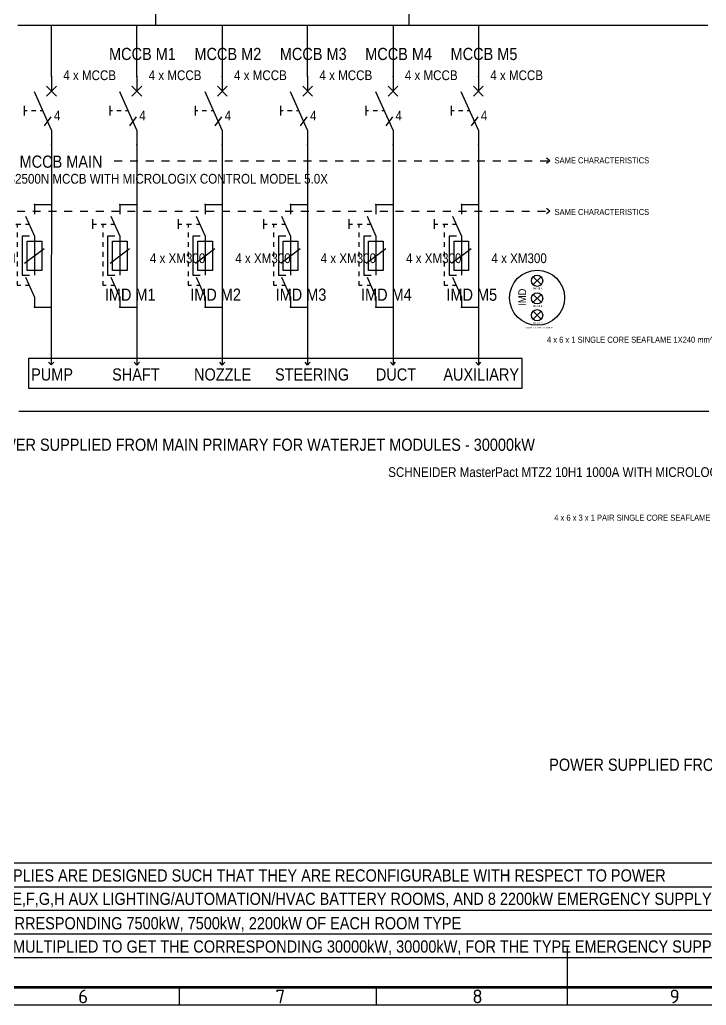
# Paper-space layout 'Layout1' of a CAD drawing. Header units: millimetres. Extents: x 340 to 1181, y -1 to 593.
# Drawn here: x 621.9 to 796, y 5.3 to 255.1 of the extents above; entities that cross this region are included whole.
import ezdxf
from ezdxf.enums import TextEntityAlignment as Align

# ---------------------------------------------------------------- set-up
doc = ezdxf.new("R2010")
doc.units = ezdxf.units.MM
doc.linetypes.add('DASHED', pattern=[4, 2, -2])
doc.layers.add('00_Paper_Layout_ Text', color=7, linetype='Continuous')
doc.layers.add('SLEHTI1', color=7, linetype='Continuous')
doc.layers.add('00_Paper_Layout_Thick', color=7, linetype='Continuous', lineweight=70)
doc.layers.add('00_Paper_Layout_Thin', color=7, linetype='Continuous', lineweight=25)
doc.styles.add('ELECTRICAL_GENERAL', font='arial.ttf', dxfattribs={"width": 0.85})
doc.styles.add('ELECTRICAL_ID', font='arial.ttf', dxfattribs={"width": 0.85})
doc.styles.add('S000 H00', font='isocpeur.ttf')

# ---------------------------------------------------------------- blocks, each defined once
blk = doc.blocks.new('C-Job Border A1 LANDSCAPE')
at = {"layer": '00_Paper_Layout_Thick'}
blk.add_line((830.25, 10.82), (21, 10.82), dxfattribs=at)
at = {"layer": '00_Paper_Layout_Thin'}
for p, q in [((421, 6.32), (421, 21)), ((322.5, 10.82), (322.5, 6.32)), ((372.5, 10.82), (372.5, 6.32)), ((834.75, 6.32), (16.5, 6.32))]:
    blk.add_line(p, q, dxfattribs=at)
at = {"layer": '00_Paper_Layout_ Text', "style": 'S000 H00'}
for s, p in [('6', (298.18, 8.57)), ('7', (348.18, 8.57)), ('8', (398.18, 8.57)), ('9', (448.18, 8.57))]:
    blk.add_text(s, height=3.5, dxfattribs=at).set_placement(p, align=Align.MIDDLE_CENTER)
blk = doc.blocks.new('IECSLD_0402')
at = {"color": 0, "linetype": 'Continuous', "lineweight": -3}
for p, q in [((0, 0), (0, -3)), ((0, -11), (-3.5, -3.12)), ((-5.5, -8), (-5.5, -6)), ((0, -11), (0, -14))]:
    blk.add_line(p, q, dxfattribs=at)
at = {"color": 7, "linetype": 'Continuous', "lineweight": -3}
for p, q in [((-1, -4), (1, -2)), ((-1, -2), (1, -4)), ((-5, -7), (-5.5, -7)), ((-3.2, -7), (-4.1, -7)), ((-1.78, -7), (-2.3, -7)), ((-0.13, -8.25), (-1.5, -10.09))]:
    blk.add_line(p, q, dxfattribs=at)
at = {"color": 0, "linetype": 'Continuous', "lineweight": -3}
for p in [(0, 0), (0, -14)]:
    blk.add_point(p, dxfattribs=at)
at = {"color": 7, "lineweight": -3, "width": 0.85}
for tag, height, style, flags, p in [('E_OBJECTID', 2.5, 'ELECTRICAL_ID', 8, (-7.5, -1)), ('E_ELPOSID', 2.5, 'ELECTRICAL_ID', 8, (-7.5, -4.5)), ('E_AA', 2, 'ELECTRICAL_GENERAL', 8, (-7.5, -12)), ('E_OVERCURRENTPROTECTIONTYPE', 2, 'ELECTRICAL_GENERAL', 9, (-7.5, -15)), ('E_OVERCURRENTPROTECTION', 2, 'ELECTRICAL_GENERAL', 9, (-7.5, -18)), ('E_FRAMESIZE', 2, 'ELECTRICAL_GENERAL', 9, (-7.5, -21)), ('E_ELEC1', 2, 'ELECTRICAL_GENERAL', 8, (-7.5, -24)), ('E_ELEC2', 2, 'ELECTRICAL_GENERAL', 8, (-7.5, -27))]:
    blk.add_attdef(tag, text='', height=height, dxfattribs=dict(at, style=style, flags=flags)).set_placement(p, align=Align.RIGHT)
at = {"color": 7, "lineweight": -3, "style": 'ELECTRICAL_GENERAL', "width": 0.85, "flags": 8}
blk.add_attdef('E_PHASE', (2, -1), '', height=1.5, dxfattribs=at)
at = {"color": 7, "lineweight": -3, "style": 'ELECTRICAL_ID', "width": 0.85, "flags": 9}
blk.add_attdef('E_GROUPNUMBER', text='', height=1.5, dxfattribs=at).set_placement((-2, -1), align=Align.TOP_RIGHT)
at = {"color": 7, "lineweight": -3, "style": 'ELECTRICAL_ID', "width": 0.85}
blk.add_attdef('E_ID', text='', height=2.5, dxfattribs=at).set_placement((-7.5, -8), align=Align.RIGHT)
at = {"color": 7, "lineweight": -3, "style": 'ELECTRICAL_GENERAL', "width": 0.85, "flags": 8}
blk.add_attdef('E_POLES', text='', height=2, dxfattribs=at).set_placement((0.5, -8), align=Align.MIDDLE_LEFT)
blk = doc.blocks.new('IECSLD_0204')
at = {"color": 0, "linetype": 'Continuous', "lineweight": -3}
for p, q in [((0, 0), (0, -2)), ((-5.5, -5), (-5.5, -3)), ((-1.83, -2.39), (0, -6.5)), ((-1.5, -13.5), (-1.5, -7.5)), ((-1.5, -7.5), (1.5, -7.5)), ((0, -6.5), (0, -14.5)), ((1.5, -7.5), (1.5, -13.5)), ((1.5, -13.5), (-1.5, -13.5)), ((-1.83, -14.89), (0, -19)), ((0, -19), (0, -21))]:
    blk.add_line(p, q, dxfattribs=at)
at = {"color": 7, "linetype": 'Continuous', "lineweight": -3}
for p, q in [((-5.5, -4), (-4.8, -4)), ((-3.8, -4), (-2.8, -4)), ((-3.5, -4), (-3.5, -4.7)), ((-1.8, -4), (-1.11, -4)), ((-3.5, -5.7), (-3.5, -6.7)), ((-3.5, -7.7), (-3.5, -8.7)), ((-1, -6.5), (-2.5, -6.5)), ((-2.5, -6.5), (-2.5, -14.5)), ((-3.5, -9.7), (-3.5, -10.7)), ((-2, -12), (2, -9)), ((-3.5, -11.7), (-3.5, -12.7)), ((-3.5, -13.7), (-3.5, -14.7)), ((-3.5, -15.7), (-3.5, -16.5)), ((-2.5, -14.5), (-1, -14.5)), ((-3.5, -16.5), (-2.8, -16.5)), ((-1.8, -16.5), (-1.11, -16.5))]:
    blk.add_line(p, q, dxfattribs=at)
at = {"color": 0, "linetype": 'Continuous', "lineweight": -3}
for p in [(0, 0), (0, -21)]:
    blk.add_point(p, dxfattribs=at)
at = {"color": 7, "lineweight": -3, "width": 0.85}
for tag, height, style, flags, p in [('E_OBJECTID', 2.5, 'ELECTRICAL_ID', 8, (-7.5, -1)), ('E_ELPOSID', 2.5, 'ELECTRICAL_ID', 8, (-7.5, -4.5)), ('E_AA', 2, 'ELECTRICAL_GENERAL', 8, (-7.5, -12)), ('E_OVERCURRENTPROTECTIONTYPE', 2, 'ELECTRICAL_GENERAL', 9, (-7.5, -15)), ('E_OVERCURRENTPROTECTION', 2, 'ELECTRICAL_GENERAL', 9, (-7.5, -18)), ('E_FRAMESIZE', 2, 'ELECTRICAL_GENERAL', 9, (-7.5, -21)), ('E_ELEC1', 2, 'ELECTRICAL_GENERAL', 8, (-7.5, -24)), ('E_ELEC2', 2, 'ELECTRICAL_GENERAL', 8, (-7.5, -27))]:
    blk.add_attdef(tag, text='', height=height, dxfattribs=dict(at, style=style, flags=flags)).set_placement(p, align=Align.RIGHT)
at = {"color": 7, "lineweight": -3, "style": 'ELECTRICAL_GENERAL', "width": 0.85, "flags": 8}
blk.add_attdef('E_PHASE', (2, -1), '', height=1.5, dxfattribs=at)
at = {"color": 7, "lineweight": -3, "style": 'ELECTRICAL_ID', "width": 0.85, "flags": 9}
blk.add_attdef('E_GROUPNUMBER', text='', height=1.5, dxfattribs=at).set_placement((-2, -1), align=Align.TOP_RIGHT)
at = {"color": 7, "lineweight": -3, "style": 'ELECTRICAL_ID', "width": 0.85}
blk.add_attdef('E_ID', text='', height=2.5, dxfattribs=at).set_placement((-7.5, -8), align=Align.RIGHT)
at = {"color": 7, "lineweight": -3, "style": 'ELECTRICAL_GENERAL', "width": 0.85, "flags": 8}
blk.add_attdef('E_POLES', text='', height=2, dxfattribs=at).set_placement((2.5, -9), align=Align.MIDDLE_LEFT)

psp = doc.layouts.get("Layout1")

# ---------------------------------------------------------------- linework, layer by layer
at = {"layer": 'SLEHTI1', "color": 52, "linetype": 'Continuous', "lineweight": -3}
for p, q in [((720.75, 329.16), (720.58, 253.71)), ((629.86, 167.63), (629.21, 168.32)), ((629.86, 167.63), (630.5, 168.32)), ((651.59, 167.6), (650.95, 168.29)), ((651.59, 167.6), (652.24, 168.29)), ((673.25, 167.6), (672.6, 168.29)), ((673.25, 167.6), (673.89, 168.29)), ((694.9, 167.6), (694.26, 168.29)), ((694.9, 167.6), (695.55, 168.29)), ((716.56, 167.6), (715.92, 168.29)), ((716.56, 167.6), (717.2, 168.29)), ((738.21, 167.6), (737.57, 168.29)), ((738.21, 167.6), (738.86, 168.29))]:
    psp.add_line(p, q, dxfattribs=at)
at = {"layer": 'SLEHTI1', "color": 7, "linetype": 'Continuous', "lineweight": -3}
for p, q in [((756.34, 219.34), (755.46, 219.99)), ((756.34, 219.34), (755.46, 218.68)), ((756.34, 206.59), (755.46, 207.24)), ((756.34, 206.59), (755.46, 205.93))]:
    psp.add_line(p, q, dxfattribs=at)
at = {"layer": 'SLEHTI1', "color": 7, "linetype": 'DASHED', "lineweight": -3}
for p, q in [((645.88, 219.34), (756.34, 219.34)), ((613.2, 206.59), (756.34, 206.59))]:
    psp.add_line(p, q, dxfattribs=at)
at = {"layer": 'SLEHTI1', "color": 5, "linetype": 'Continuous', "lineweight": -3}
for p, q in [((752.09, 187.97), (754.11, 189.98)), ((752.09, 189.98), (754.11, 187.97)), ((752.09, 185.51), (754.11, 183.5)), ((752.09, 183.5), (754.11, 185.51)), ((752.09, 181.21), (754.11, 179.2)), ((752.09, 179.2), (754.11, 181.21)), ((368.85, 35.35), (918.14, 35.35)), ((368.85, 29.38), (918.14, 29.38)), ((368.85, 23.41), (918.14, 23.41))]:
    psp.add_line(p, q, dxfattribs=at)
at = {"layer": 'SLEHTI1', "color": 52, "linetype": 'Continuous', "lineweight": -3}
for points in [[(656.43, 253.71), (656.4, 335.94), (656.4, 335.94)], [(621.4, 253.71), (622.28, 253.71), (623.15, 253.71), (623.31, 253.71), (624.03, 253.71), (624.9, 253.71), (625.78, 253.71), (626.65, 253.71), (627.53, 253.71), (627.65, 253.71), (628.4, 253.71), (629.28, 253.71), (630.15, 253.71), (631.03, 253.71), (631.9, 253.71), (631.98, 253.71), (632.78, 253.71), (633.65, 253.71), (634.53, 253.71), (635.4, 253.71), (636.28, 253.71), (636.31, 253.71), (637.15, 253.71), (638.03, 253.71), (638.9, 253.71), (639.78, 253.71), (640.64, 253.71), (640.65, 253.71), (641.53, 253.71), (642.4, 253.71), (643.28, 253.71), (644.15, 253.71), (644.97, 253.71), (645.03, 253.71), (645.9, 253.71), (646.78, 253.71), (647.65, 253.71), (648.53, 253.71), (649.3, 253.71), (649.4, 253.71), (650.28, 253.71), (651.15, 253.71), (652.03, 253.71), (652.9, 253.71), (653.63, 253.71), (653.78, 253.71), (654.65, 253.71), (655.53, 253.71), (656.4, 253.71), (657.28, 253.71), (657.96, 253.71), (658.15, 253.71), (659.03, 253.71), (659.9, 253.71), (660.78, 253.71), (661.65, 253.71), (662.29, 253.71), (662.53, 253.71), (663.4, 253.71), (664.28, 253.71), (665.15, 253.71), (666.03, 253.71), (666.62, 253.71), (666.9, 253.71), (667.78, 253.71), (668.65, 253.71), (669.53, 253.71), (670.4, 253.71), (670.96, 253.71), (671.28, 253.71), (672.15, 253.71), (673.03, 253.71), (673.9, 253.71), (674.78, 253.71), (675.29, 253.71), (675.65, 253.71), (676.53, 253.71), (677.4, 253.71), (678.28, 253.71), (679.15, 253.71), (679.62, 253.71), (680.03, 253.71), (680.9, 253.71), (681.78, 253.71), (682.65, 253.71), (683.53, 253.71), (683.95, 253.71), (684.4, 253.71), (685.28, 253.71), (686.15, 253.71), (687.03, 253.71), (687.9, 253.71), (688.28, 253.71), (688.78, 253.71), (689.65, 253.71), (690.53, 253.71), (691.4, 253.71), (692.28, 253.71), (692.61, 253.71), (693.15, 253.71), (694.03, 253.71), (694.9, 253.71), (695.78, 253.71), (696.65, 253.71), (696.94, 253.71), (697.53, 253.71), (698.4, 253.71), (699.28, 253.71), (700.15, 253.71), (701.03, 253.71), (701.27, 253.71), (701.9, 253.71), (702.78, 253.71), (703.65, 253.71), (704.53, 253.71), (705.4, 253.71), (705.6, 253.71), (706.28, 253.71), (707.15, 253.71), (708.03, 253.71), (708.9, 253.71), (709.78, 253.71), (709.93, 253.71), (710.65, 253.71), (711.53, 253.71), (712.4, 253.71), (713.28, 253.71), (714.15, 253.71), (714.27, 253.71), (715.03, 253.71), (715.9, 253.71), (716.78, 253.71), (717.65, 253.71), (718.53, 253.71), (718.6, 253.71), (719.4, 253.71), (720.28, 253.71), (721.15, 253.71), (722.03, 253.71), (722.9, 253.71), (722.93, 253.71), (723.78, 253.71), (724.65, 253.71), (725.53, 253.71), (726.4, 253.71), (727.26, 253.71), (727.28, 253.71), (728.15, 253.71), (729.03, 253.71), (729.9, 253.71), (730.78, 253.71), (731.59, 253.71), (731.65, 253.71), (732.53, 253.71), (733.4, 253.71), (734.28, 253.71), (735.15, 253.71), (735.92, 253.71), (736.03, 253.71), (736.9, 253.71), (737.78, 253.71), (738.65, 253.71), (739.53, 253.71), (740.25, 253.71), (740.4, 253.71), (741.28, 253.71), (742.15, 253.71), (743.03, 253.71), (743.9, 253.71), (744.58, 253.71), (744.78, 253.71), (745.65, 253.71), (746.53, 253.71), (747.4, 253.71), (748.28, 253.71), (748.91, 253.71), (749.15, 253.71), (750.03, 253.71), (750.9, 253.71), (751.78, 253.71), (752.65, 253.71), (753.24, 253.71), (753.53, 253.71), (754.4, 253.71), (755.28, 253.71), (756.15, 253.71), (757.03, 253.71), (757.58, 253.71), (757.9, 253.71), (758.78, 253.71), (759.65, 253.71), (760.53, 253.71), (761.4, 253.71), (761.91, 253.71), (762.28, 253.71), (763.15, 253.71), (764.03, 253.71), (764.9, 253.71), (765.78, 253.71), (766.24, 253.71), (766.65, 253.71), (767.53, 253.71), (768.4, 253.71), (769.28, 253.71), (770.15, 253.71), (770.57, 253.71), (771.03, 253.71), (771.9, 253.71), (772.78, 253.71), (773.65, 253.71), (774.53, 253.71), (774.9, 253.71), (775.4, 253.71), (776.28, 253.71), (777.15, 253.71), (778.03, 253.71), (778.9, 253.71), (779.23, 253.71), (779.78, 253.71), (780.65, 253.71), (781.53, 253.71), (782.4, 253.71), (783.28, 253.71), (783.56, 253.71), (784.15, 253.71), (785.03, 253.71), (785.9, 253.71), (786.78, 253.71), (787.65, 253.71), (787.89, 253.71), (788.53, 253.71), (789.4, 253.71), (790.28, 253.71), (791.15, 253.71), (792.03, 253.71), (792.22, 253.71), (792.9, 253.71), (793.78, 253.71), (794.65, 253.71), (795.53, 253.71), (796.4, 253.71)], [(629.94, 240.72), (629.94, 253.71)], [(651.59, 240.72), (651.59, 253.71)], [(673.25, 253.71), (673.25, 240.72)], [(694.9, 240.72), (694.9, 253.71)], [(716.56, 253.71), (716.56, 240.72)], [(738.21, 253.71), (738.21, 240.72)], [(629.94, 223.39), (629.86, 167.63)], [(651.59, 223.39), (651.59, 167.6)], [(673.25, 223.39), (673.25, 167.6)], [(694.9, 223.39), (694.9, 167.6)], [(716.56, 223.39), (716.56, 167.6)], [(738.21, 223.39), (738.21, 167.6)]]:
    psp.add_lwpolyline(points, dxfattribs=at)
at = {"layer": 'SLEHTI1', "color": 1, "linetype": 'Continuous', "lineweight": -3}
for points in [[(625.61, 208.28), (629.94, 208.28)], [(647.26, 208.28), (651.59, 208.28)], [(668.92, 208.28), (673.25, 208.28)], [(690.57, 208.28), (694.9, 208.28)], [(712.23, 208.28), (716.56, 208.28)], [(733.88, 208.28), (738.21, 208.28)], [(625.61, 182.29), (629.94, 182.29)], [(647.26, 182.29), (651.59, 182.29)], [(668.92, 182.29), (673.25, 182.29)], [(690.57, 182.29), (694.9, 182.29)], [(712.23, 182.29), (716.56, 182.29)], [(733.88, 182.29), (738.21, 182.29)], [(621.64, 155.89), (622.52, 155.89), (623.39, 155.89), (623.56, 155.89), (624.27, 155.89), (625.14, 155.89), (626.02, 155.89), (626.89, 155.89), (627.77, 155.89), (627.89, 155.89), (628.64, 155.89), (629.52, 155.89), (630.39, 155.89), (631.27, 155.89), (632.14, 155.89), (632.22, 155.89), (633.02, 155.89), (633.89, 155.89), (634.77, 155.89), (635.64, 155.89), (636.52, 155.89), (636.55, 155.89), (637.39, 155.89), (638.27, 155.89), (639.14, 155.89), (640.02, 155.89), (640.88, 155.89), (640.89, 155.89), (641.77, 155.89), (642.64, 155.89), (643.52, 155.89), (644.39, 155.89), (645.21, 155.89), (645.27, 155.89), (646.14, 155.89), (647.02, 155.89), (647.89, 155.89), (648.77, 155.89), (649.54, 155.89), (649.64, 155.89), (650.52, 155.89), (651.39, 155.89), (652.27, 155.89), (653.14, 155.89), (653.87, 155.89), (654.02, 155.89), (654.89, 155.89), (655.77, 155.89), (656.64, 155.89), (657.52, 155.89), (658.21, 155.89), (658.39, 155.89), (659.27, 155.89), (660.14, 155.89), (661.02, 155.89), (661.89, 155.89), (662.54, 155.89), (662.77, 155.89), (663.64, 155.89), (664.52, 155.89), (665.39, 155.89), (666.27, 155.89), (666.87, 155.89), (667.14, 155.89), (668.02, 155.89), (668.89, 155.89), (669.77, 155.89), (670.64, 155.89), (671.2, 155.89), (671.52, 155.89), (672.39, 155.89), (673.27, 155.89), (674.14, 155.89), (675.02, 155.89), (675.53, 155.89), (675.89, 155.89), (676.77, 155.89), (677.64, 155.89), (678.52, 155.89), (679.39, 155.89), (679.86, 155.89), (680.27, 155.89), (681.14, 155.89), (682.02, 155.89), (682.89, 155.89), (683.77, 155.89), (684.19, 155.89), (684.64, 155.89), (685.52, 155.89), (686.39, 155.89), (687.27, 155.89), (688.14, 155.89), (688.52, 155.89), (689.02, 155.89), (689.89, 155.89), (690.77, 155.89), (691.64, 155.89), (692.52, 155.89), (692.85, 155.89), (693.39, 155.89), (694.27, 155.89), (695.14, 155.89), (696.02, 155.89), (696.89, 155.89), (697.19, 155.89), (697.77, 155.89), (698.64, 155.89), (699.52, 155.89), (700.39, 155.89), (701.27, 155.89), (701.52, 155.89), (702.14, 155.89), (703.02, 155.89), (703.89, 155.89), (704.77, 155.89), (705.64, 155.89), (705.85, 155.89), (706.52, 155.89), (707.39, 155.89), (708.27, 155.89), (709.14, 155.89), (710.02, 155.89), (710.18, 155.89), (710.89, 155.89), (711.77, 155.89), (712.64, 155.89), (713.52, 155.89), (714.39, 155.89), (714.51, 155.89), (715.27, 155.89), (716.14, 155.89), (717.02, 155.89), (717.89, 155.89), (718.77, 155.89), (718.84, 155.89), (719.64, 155.89), (720.52, 155.89), (721.39, 155.89), (722.27, 155.89), (723.14, 155.89), (723.17, 155.89), (724.02, 155.89), (724.89, 155.89), (725.77, 155.89), (726.64, 155.89), (727.5, 155.89), (727.52, 155.89), (728.39, 155.89), (729.27, 155.89), (730.14, 155.89), (731.02, 155.89), (731.83, 155.89), (731.89, 155.89), (732.77, 155.89), (733.64, 155.89), (734.52, 155.89), (735.39, 155.89), (736.16, 155.89), (736.27, 155.89), (737.14, 155.89), (738.02, 155.89), (738.89, 155.89), (739.77, 155.89), (740.5, 155.89), (740.64, 155.89), (741.52, 155.89), (742.39, 155.89), (743.27, 155.89), (744.14, 155.89), (744.83, 155.89), (745.02, 155.89), (745.89, 155.89), (746.77, 155.89), (747.64, 155.89), (748.52, 155.89), (749.16, 155.89), (749.39, 155.89), (750.27, 155.89), (751.14, 155.89), (752.02, 155.89), (752.89, 155.89), (753.49, 155.89), (753.77, 155.89), (754.64, 155.89), (755.52, 155.89), (756.39, 155.89), (757.27, 155.89), (757.82, 155.89), (758.14, 155.89), (759.02, 155.89), (759.89, 155.89), (760.77, 155.89), (761.64, 155.89), (762.15, 155.89), (762.52, 155.89), (763.39, 155.89), (764.27, 155.89), (765.14, 155.89), (766.02, 155.89), (766.48, 155.89), (766.89, 155.89), (767.77, 155.89), (768.64, 155.89), (769.52, 155.89), (770.39, 155.89), (770.81, 155.89), (771.27, 155.89), (772.14, 155.89), (773.02, 155.89), (773.89, 155.89), (774.77, 155.89), (775.14, 155.89), (775.64, 155.89), (776.52, 155.89), (777.39, 155.89), (778.27, 155.89), (779.14, 155.89), (779.47, 155.89), (780.02, 155.89), (780.89, 155.89), (781.77, 155.89), (782.64, 155.89), (783.52, 155.89), (783.81, 155.89), (784.39, 155.89), (785.27, 155.89), (786.14, 155.89), (787.02, 155.89), (787.89, 155.89), (788.14, 155.89), (788.77, 155.89), (789.64, 155.89), (790.52, 155.89), (791.39, 155.89), (792.27, 155.89), (792.47, 155.89), (793.14, 155.89), (794.02, 155.89), (794.89, 155.89), (795.77, 155.89), (796.64, 155.89)]]:
    psp.add_lwpolyline(points, dxfattribs=at)
at = {"layer": 'SLEHTI1', "color": 99, "linetype": 'Continuous', "lineweight": -3}
psp.add_lwpolyline([(624.1, 169.21), (624.1, 161.77), (749.34, 161.77), (749.34, 169.21)], close=True, dxfattribs=at)
at = {"layer": 'SLEHTI1', "color": 5, "linetype": 'Continuous', "lineweight": -3}
psp.add_lwpolyline([(368.85, 41.33), (368.85, 17.44), (918.14, 17.44), (918.14, 41.33)], close=True, dxfattribs=at)
at = {"layer": 'SLEHTI1', "color": 209, "linetype": 'Continuous', "lineweight": -3}
psp.add_circle((753.1, 184.65), 6.98, dxfattribs=at)
at = {"layer": 'SLEHTI1', "color": 5, "linetype": 'Continuous', "lineweight": -3}
for centre in [(753.1, 188.97), (753.1, 184.5), (753.1, 180.21)]:
    psp.add_circle(centre, 1.43, dxfattribs=at)

# ---------------------------------------------------------------- block references
at = {"layer": '00_Paper_Layout_Thin'}
psp.add_blockref('C-Job Border A1 LANDSCAPE', (339.8, -1.01), dxfattribs=at)
at = {"layer": 'SLEHTI1', "color": 1, "linetype": 'Continuous', "lineweight": -3}
ref = psp.add_blockref('IECSLD_0402', (651.59, 240.72), dxfattribs=dict(at, xscale=1.237436867076458, yscale=1.237436867076458, zscale=1.237436867076458))
ref.add_attrib('E_ID', 'MCCB M1', dxfattribs={"layer": '0', "color": 7, "lineweight": -3, "height": 3.094, "style": 'ELECTRICAL_ID', "width": 0.85}).set_placement((661.48, 244.9), align=Align.RIGHT)
ref.add_attrib('E_ELEC2', '4 x MCCB', dxfattribs={"layer": '0', "color": 7, "lineweight": -3, "height": 2.475, "style": 'ELECTRICAL_GENERAL', "width": 0.85}).set_placement((667.98, 239.81), align=Align.RIGHT)
ref.add_attrib('E_POLES', '4', dxfattribs={"layer": '0', "color": 7, "lineweight": -3, "height": 2.47, "style": 'ELECTRICAL_GENERAL', "width": 0.85}).set_placement((652.21, 230.82), align=Align.MIDDLE_LEFT)
ref = psp.add_blockref('IECSLD_0402', (673.25, 240.72), dxfattribs=dict(at, xscale=1.237436867076458, yscale=1.237436867076458, zscale=1.237436867076458))
ref.add_attrib('E_ID', 'MCCB M2', dxfattribs={"layer": '0', "color": 7, "lineweight": -3, "height": 3.094, "style": 'ELECTRICAL_ID', "width": 0.85}).set_placement((683.14, 244.9), align=Align.RIGHT)
ref.add_attrib('E_ELEC2', '4 x MCCB', dxfattribs={"layer": '0', "color": 7, "lineweight": -3, "height": 2.475, "style": 'ELECTRICAL_GENERAL', "width": 0.85}).set_placement((689.63, 239.81), align=Align.RIGHT)
ref.add_attrib('E_POLES', '4', dxfattribs={"layer": '0', "color": 7, "lineweight": -3, "height": 2.47, "style": 'ELECTRICAL_GENERAL', "width": 0.85}).set_placement((673.87, 230.82), align=Align.MIDDLE_LEFT)
ref = psp.add_blockref('IECSLD_0402', (694.9, 240.72), dxfattribs=dict(at, xscale=1.237436867076458, yscale=1.237436867076458, zscale=1.237436867076458))
ref.add_attrib('E_ID', 'MCCB M3', dxfattribs={"layer": '0', "color": 7, "lineweight": -3, "height": 3.094, "style": 'ELECTRICAL_ID', "width": 0.85}).set_placement((704.79, 244.9), align=Align.RIGHT)
ref.add_attrib('E_ELEC2', '4 x MCCB', dxfattribs={"layer": '0', "color": 7, "lineweight": -3, "height": 2.475, "style": 'ELECTRICAL_GENERAL', "width": 0.85}).set_placement((711.29, 239.81), align=Align.RIGHT)
ref.add_attrib('E_POLES', '4', dxfattribs={"layer": '0', "color": 7, "lineweight": -3, "height": 2.47, "style": 'ELECTRICAL_GENERAL', "width": 0.85}).set_placement((695.52, 230.82), align=Align.MIDDLE_LEFT)
ref = psp.add_blockref('IECSLD_0402', (716.56, 240.72), dxfattribs=dict(at, xscale=1.237436867076458, yscale=1.237436867076458, zscale=1.237436867076458))
ref.add_attrib('E_ID', 'MCCB M4', dxfattribs={"layer": '0', "color": 7, "lineweight": -3, "height": 3.094, "style": 'ELECTRICAL_ID', "width": 0.85}).set_placement((726.45, 244.9), align=Align.RIGHT)
ref.add_attrib('E_ELEC2', '4 x MCCB', dxfattribs={"layer": '0', "color": 7, "lineweight": -3, "height": 2.475, "style": 'ELECTRICAL_GENERAL', "width": 0.85}).set_placement((732.94, 239.81), align=Align.RIGHT)
ref.add_attrib('E_POLES', '4', dxfattribs={"layer": '0', "color": 7, "lineweight": -3, "height": 2.47, "style": 'ELECTRICAL_GENERAL', "width": 0.85}).set_placement((717.18, 230.82), align=Align.MIDDLE_LEFT)
ref = psp.add_blockref('IECSLD_0402', (738.21, 240.72), dxfattribs=dict(at, xscale=1.237436867076458, yscale=1.237436867076458, zscale=1.237436867076458))
ref.add_attrib('E_ID', 'MCCB M5', dxfattribs={"layer": '0', "color": 7, "lineweight": -3, "height": 3.094, "style": 'ELECTRICAL_ID', "width": 0.85}).set_placement((748.1, 244.9), align=Align.RIGHT)
ref.add_attrib('E_ELEC2', '4 x MCCB', dxfattribs={"layer": '0', "color": 7, "lineweight": -3, "height": 2.475, "style": 'ELECTRICAL_GENERAL', "width": 0.85}).set_placement((754.6, 239.81), align=Align.RIGHT)
ref.add_attrib('E_POLES', '4', dxfattribs={"layer": '0', "color": 7, "lineweight": -3, "height": 2.47, "style": 'ELECTRICAL_GENERAL', "width": 0.85}).set_placement((738.83, 230.82), align=Align.MIDDLE_LEFT)
ref = psp.add_blockref('IECSLD_0402', (629.94, 240.72), dxfattribs=dict(at, xscale=1.237436867076458, yscale=1.237436867076458, zscale=1.237436867076458))
ref.add_attrib('E_ID', 'MCCB MAIN', dxfattribs={"layer": '0', "color": 7, "lineweight": -3, "height": 3.094, "style": 'ELECTRICAL_ID', "width": 0.85}).set_placement((642.88, 217.6), align=Align.RIGHT)
ref.add_attrib('E_ELEC1', 'SCHNEIDER ComPacT NS2500N MCCB WITH MICROLOGIX CONTROL MODEL 5.0X', dxfattribs={"layer": '0', "color": 7, "lineweight": -3, "height": 2.4749, "style": 'ELECTRICAL_GENERAL', "width": 0.85}).set_placement((700.06, 213.57), align=Align.RIGHT)
ref.add_attrib('E_ELEC2', '4 x MCCB', dxfattribs={"layer": '0', "color": 7, "lineweight": -3, "height": 2.475, "style": 'ELECTRICAL_GENERAL', "width": 0.85}).set_placement((646.32, 239.81), align=Align.RIGHT)
ref.add_attrib('E_POLES', '4', dxfattribs={"layer": '0', "color": 7, "lineweight": -3, "height": 2.47, "style": 'ELECTRICAL_GENERAL', "width": 0.85}).set_placement((630.56, 230.82), align=Align.MIDDLE_LEFT)
ref = psp.add_blockref('IECSLD_0204', (625.61, 208.28), dxfattribs=dict(at, xscale=1.237436867076458, yscale=1.237436867076458, zscale=1.237436867076458))
ref.add_attrib('E_ID', 'IMD MAIN', dxfattribs={"layer": '0', "color": 7, "lineweight": -3, "height": 3.094, "style": 'ELECTRICAL_ID', "width": 0.85}).set_placement((616.33, 198.38), align=Align.RIGHT)
ref.add_attrib('E_ELEC1', '4 x XM300 / ROOM', dxfattribs={"layer": '0', "color": 7, "lineweight": -3, "height": 2.4749, "style": 'ELECTRICAL_GENERAL', "width": 0.85}).set_placement((620.86, 193.43), align=Align.RIGHT)
ref.add_attrib('E_ELEC2', 'BLENDER-A ISOMETER', dxfattribs={"layer": '0', "color": 7, "lineweight": -3, "height": 2.4749, "style": 'ELECTRICAL_GENERAL', "width": 0.85}).set_placement((620.27, 189.22), align=Align.RIGHT)
ref = psp.add_blockref('IECSLD_0204', (647.26, 208.28), dxfattribs=dict(at, xscale=1.237436867076458, yscale=1.237436867076458, zscale=1.237436867076458))
ref.add_attrib('E_ID', 'IMD M1', dxfattribs={"layer": '0', "color": 7, "lineweight": -3, "height": 3.094, "style": 'ELECTRICAL_ID', "width": 0.85}).set_placement((656.34, 183.89), align=Align.RIGHT)
ref.add_attrib('E_ELEC1', '4 x XM300', dxfattribs={"layer": '0', "color": 7, "lineweight": -3, "height": 2.475, "style": 'ELECTRICAL_GENERAL', "width": 0.85}).set_placement((668.94, 193.43), align=Align.RIGHT)
ref = psp.add_blockref('IECSLD_0204', (668.92, 208.28), dxfattribs=dict(at, xscale=1.237436867076458, yscale=1.237436867076458, zscale=1.237436867076458))
ref.add_attrib('E_ID', 'IMD M2', dxfattribs={"layer": '0', "color": 7, "lineweight": -3, "height": 3.094, "style": 'ELECTRICAL_ID', "width": 0.85}).set_placement((677.99, 183.89), align=Align.RIGHT)
ref.add_attrib('E_ELEC1', '4 x XM300', dxfattribs={"layer": '0', "color": 7, "lineweight": -3, "height": 2.475, "style": 'ELECTRICAL_GENERAL', "width": 0.85}).set_placement((690.6, 193.43), align=Align.RIGHT)
ref = psp.add_blockref('IECSLD_0204', (690.57, 208.28), dxfattribs=dict(at, xscale=1.237436867076458, yscale=1.237436867076458, zscale=1.237436867076458))
ref.add_attrib('E_ID', 'IMD M3', dxfattribs={"layer": '0', "color": 7, "lineweight": -3, "height": 3.094, "style": 'ELECTRICAL_ID', "width": 0.85}).set_placement((699.65, 183.89), align=Align.RIGHT)
ref.add_attrib('E_ELEC1', '4 x XM300', dxfattribs={"layer": '0', "color": 7, "lineweight": -3, "height": 2.475, "style": 'ELECTRICAL_GENERAL', "width": 0.85}).set_placement((712.25, 193.43), align=Align.RIGHT)
ref = psp.add_blockref('IECSLD_0204', (712.23, 208.28), dxfattribs=dict(at, xscale=1.237436867076458, yscale=1.237436867076458, zscale=1.237436867076458))
ref.add_attrib('E_ID', 'IMD M4', dxfattribs={"layer": '0', "color": 7, "lineweight": -3, "height": 3.094, "style": 'ELECTRICAL_ID', "width": 0.85}).set_placement((721.3, 183.89), align=Align.RIGHT)
ref.add_attrib('E_ELEC1', '4 x XM300', dxfattribs={"layer": '0', "color": 7, "lineweight": -3, "height": 2.475, "style": 'ELECTRICAL_GENERAL', "width": 0.85}).set_placement((733.91, 193.43), align=Align.RIGHT)
ref = psp.add_blockref('IECSLD_0204', (733.88, 208.28), dxfattribs=dict(at, xscale=1.237436867076458, yscale=1.237436867076458, zscale=1.237436867076458))
ref.add_attrib('E_ID', 'IMD M5', dxfattribs={"layer": '0', "color": 7, "lineweight": -3, "height": 3.094, "style": 'ELECTRICAL_ID', "width": 0.85}).set_placement((742.96, 183.89), align=Align.RIGHT)
ref.add_attrib('E_ELEC1', '4 x XM300', dxfattribs={"layer": '0', "color": 7, "lineweight": -3, "height": 2.475, "style": 'ELECTRICAL_GENERAL', "width": 0.85}).set_placement((755.56, 193.43), align=Align.RIGHT)
ref = psp.add_blockref('IECSLD_0402', (843.43, 149.19), dxfattribs=dict(at, xscale=1.237436867076458, yscale=1.237436867076458, zscale=1.237436867076458))
ref.add_attrib('E_ID', 'MCCB1', dxfattribs={"layer": '0', "color": 7, "lineweight": -3, "height": 3.094, "style": 'ELECTRICAL_ID', "width": 0.85}).set_placement((835.96, 147.09), align=Align.RIGHT)
ref.add_attrib('E_ELEC1', 'SCHNEIDER MasterPact MTZ2 10H1 1000A WITH MICROLOGIX CONTROL MODEL 5.0X', dxfattribs={"layer": '0', "color": 7, "lineweight": -3, "height": 2.4749, "style": 'ELECTRICAL_GENERAL', "width": 0.85}).set_placement((835.19, 139.21), align=Align.RIGHT)
ref.add_attrib('E_ELEC2', '4 x 6 MCCB', dxfattribs={"layer": '0', "color": 7, "lineweight": -3, "height": 2.475, "style": 'ELECTRICAL_GENERAL', "width": 0.85}).set_placement((859.82, 148.29), align=Align.RIGHT)
ref.add_attrib('E_POLES', '4', dxfattribs={"layer": '0', "color": 7, "lineweight": -3, "height": 2.47, "style": 'ELECTRICAL_GENERAL', "width": 0.85}).set_placement((844.05, 139.3), align=Align.MIDDLE_LEFT)

# ---------------------------------------------------------------- texts
at = {"layer": 'SLEHTI1', "color": 7, "lineweight": -3, "style": 'ELECTRICAL_GENERAL', "width": 0.85}
for s, p in [('SAME CHARACTERISTICS', (757.52, 218.7)), ('SAME CHARACTERISTICS', (757.52, 205.62)), ('4 x 6 x 1 SINGLE CORE SEAFLAME 1X240 mm^ 2 PER ONLY ONE PHASE', (755.6, 173.23))]:
    psp.add_text(s, height=1.5468, dxfattribs=at).set_placement(p)
at = {"layer": 'SLEHTI1', "color": 5, "lineweight": -3, "style": 'ELECTRICAL_GENERAL', "width": 0.85}
for s, height, rotation, p in [('IMD', 1.98, 90, (750.31, 182.64)), ('PHASE A', 0.387, 360, (752.12, 186.81)), ('PHASE B', 0.387, 360, (752.12, 182.34)), ('PHASE C', 0.387, 360, (752.12, 178.04)), ('CURRENT TRANSFORMER', 0.3867, 360, (750.19, 176.88))]:
    psp.add_text(s, height=height, rotation=rotation, dxfattribs=at).set_placement(p)
at = {"layer": 'SLEHTI1', "color": 52, "lineweight": -3, "style": 'ELECTRICAL_GENERAL', "width": 0.85}
for s, height, p in [('PUMP', 3.094, (624.79, 163.66)), ('SHAFT', 3.094, (645.33, 163.66)), ('NOZZLE', 3.094, (666.1, 163.66)), ('STEERING', 3.094, (686.64, 163.66)), ('DUCT', 3.094, (712.2, 163.66)), ('AUXILIARY', 3.094, (729.32, 163.66)), ('POWER SUPPLIED FROM MAIN PRIMARY FOR WATERJET MODULES - 30000kW', 3.0936, (612.13, 145.85))]:
    psp.add_text(s, height=height, dxfattribs=at).set_placement(p)
at = {"layer": 'SLEHTI1', "color": 1, "lineweight": -3, "style": 'ELECTRICAL_GENERAL', "width": 0.85}
for s, height, p in [('4 x 6 x 3 x 1 PAIR SINGLE CORE SEAFLAME 1X240 mm^ 2 PER PHASE', 1.5468, (757.44, 128.12)), ('POWER SUPPLIED FROM MAIN SECONDARY FOR LIGHTING / HVAC / AUTOMATION / ADDITIONAL MOTORS / EXCESS SUPPLY', 3.09359, (756.16, 64.74))]:
    psp.add_text(s, height=height, dxfattribs=at).set_placement(p)
at = {"layer": 'SLEHTI1', "color": 5, "lineweight": -3, "style": 'ELECTRICAL_GENERAL', "width": 0.85}
for s, p in [('NOTE - WITH RESPECT TO CHANGES IN SHIP POWER LOAD / SHIP SIZE THE POWER SUPPLIES FROM THE SECOND MAIN AND EXCESS SUPPLIES ARE DESIGNED SUCH THAT THEY ARE RECONFIGURABLE WITH RESPECT TO POWER', (369.98, 36.68)), ('NOTE - THIS DISTRIBUTION REPRESENTS 1875kW SUPPLIED PER 1 7500kW ROOM FOR EACH OF THE 4 A,B,C,D WATERJET MAIN ENGINE, 4 E,F,G,H AUX LIGHTING/AUTOMATION/HVAC BATTERY ROOMS, AND 8 2200kW EMERGENCY SUPPLY BATTERY ROOMS ', (369.98, 30.75)), ('NOTE - TO GET THE POWER SUPPLIED TO THE LOADS OF EACH ROOM TYPE FOR 1 ROOM A FACTOR OF x 4 IS MULTIPLIED TO GET THE CORRESPONDING 7500kW, 7500kW, 2200kW OF EACH ROOM TYPE ', (369.98, 24.56)), ('NOTE - TO GET THE TOTAL POWER SUPPLIED TO THE LOADS FOR ALL ROOMS TYPE FOR ALL TYPE A,B,C,D, TYPE E,F,G,H AN EXTRA x 4 IS MULTIPLIED TO GET THE CORRESPONDING 30000kW, 30000kW, FOR THE TYPE EMERGENCY SUPPLIES APPROXIMATELY x 2.35  FOR THE CORRESPONDING 17600kW', (369.98, 18.66))]:
    psp.add_text(s, height=3.09359, dxfattribs=at).set_placement(p)

doc.saveas('drawing.dxf')
